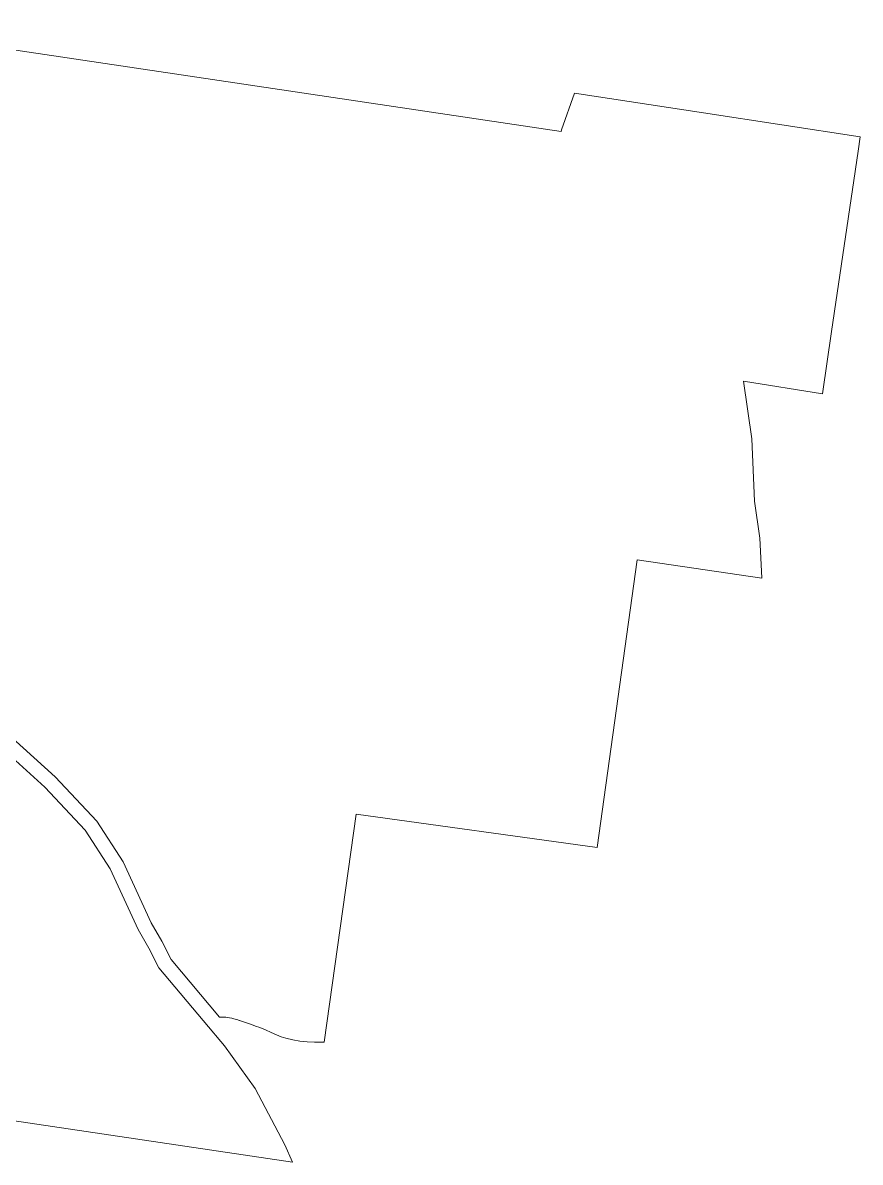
# Model space of a CAD drawing. Header units: metres. Extents: x 251098 to 258049, y 6188954 to 6192106.
# Drawn here: x 256899 to 258049, y 6189439 to 6191003 of the extents above; entities that cross this region are included whole.
import ezdxf

# ---------------------------------------------------------------- set-up
doc = ezdxf.new("R2010")
doc.units = ezdxf.units.M
doc.layers.add('Cadastre Land Parcels_SP_EXT', color=9, linetype='Continuous', lineweight=5)

msp = doc.modelspace()

# ---------------------------------------------------------------- linework, layer by layer
at = {"layer": 'Cadastre Land Parcels_SP_EXT', "linetype": 'Continuous'}
for points in [[(256870.9, 6190034.5), (256943.9, 6189968), (257001.2, 6189907.1), (257037.2, 6189851.2), (257075.7, 6189767.9), (257090.1, 6189742.6), (257103.3, 6189717.2), (257169.5, 6189638.2), (257171.7, 6189638.3), (257173.9, 6189638.3), (257176.1, 6189638.3), (257178.3, 6189638.2), (257180.5, 6189637.9), (257183.4, 6189637.5), (257186.3, 6189636.8), (257189.1, 6189636.1), (257194.7, 6189634.4), (257195.5, 6189634.2), (257196.3, 6189633.9), (257196.8, 6189633.8), (257202.4, 6189631.9), (257208, 6189630), (257213.5, 6189628), (257219, 6189626), (257224.7, 6189623.9), (257232.8, 6189620.7), (257240.5, 6189617.3), (257247.6, 6189614.1), (257254.2, 6189611.5), (257260.5, 6189609.5), (257270, 6189607.2), (257279.8, 6189605.5), (257289.8, 6189604.3), (257299.8, 6189603.8), (257313.2, 6189603.8), (257357.2, 6189916.6), (257687.8, 6189871), (257742.9, 6190266), (257913.7, 6190240.6), (257913.8, 6190241), (257911.2, 6190295.6), (257903.6, 6190346.2), (257900.2, 6190431.9), (257888.8, 6190511), (257996.9, 6190493.7), (258009.4, 6190579.1), (258045.9, 6190826.3), (258048.9, 6190846.3), (257833.8, 6190879), (257656.6, 6190906), (257639, 6190855.8), (257638.2, 6190853.5), (256637.7, 6191002.7)], [(256656.4, 6189530.2), (257269.7, 6189439.2), (257258.9, 6189463.2), (257258.9, 6189463.2), (257218.3, 6189540.3), (257176.2, 6189599), (257171.3, 6189604.8), (257154.2, 6189625.2), (257086.4, 6189706), (257072.5, 6189732.9), (257057.8, 6189758.6), (257019.6, 6189841.6), (256985.2, 6189894.7), (256929.7, 6189953.7), (256858.9, 6190018.1)]]:
    msp.add_lwpolyline(points, dxfattribs=at)

doc.saveas('drawing.dxf')
